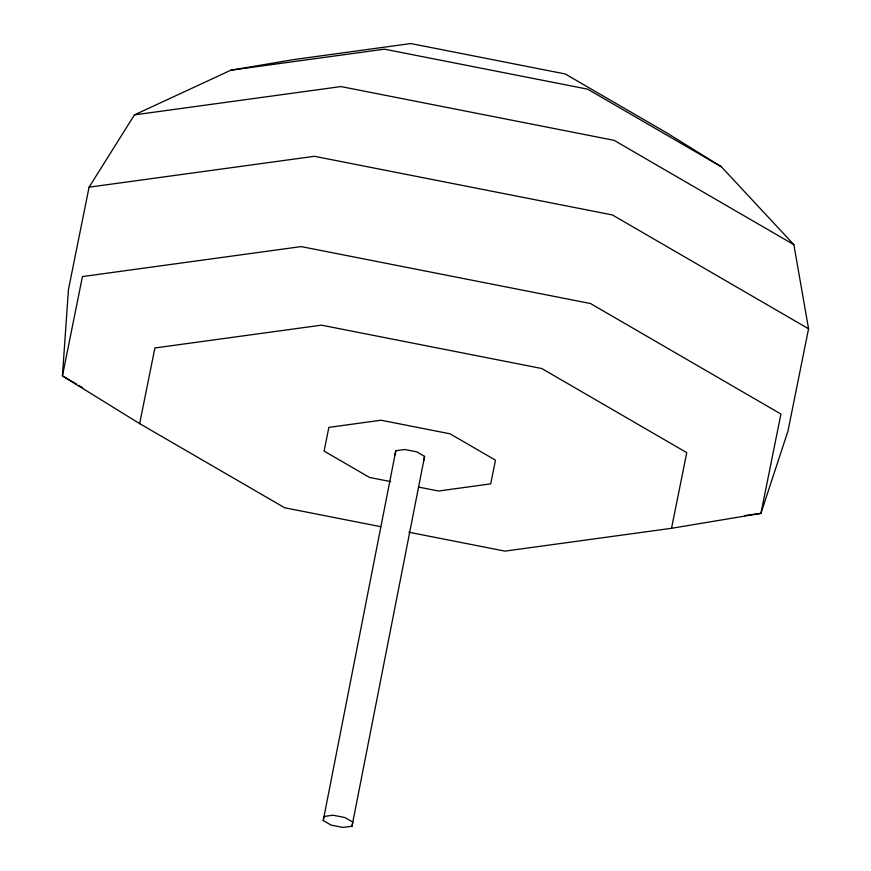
<?xml version="1.0" encoding="UTF-8"?>
<svg xmlns="http://www.w3.org/2000/svg" width="871" height="871" viewBox="0 0 871 871"><rect width="100%" height="100%" fill="white"/><g stroke="black" fill="none" stroke-linecap="round" stroke-linejoin="round"><path stroke-width="1.31" d="M323.228 820.547L395.804 450.743L404.819 449.512L416.741 451.853L424.58 456.404L352.004 826.22L343 827.45L331.078 825.109L323.228 820.547L324.056 816.454L333.06 815.223L344.981 817.564L352.831 822.126L352.004 826.22M408.837 532.214L504.962 551.125L671.519 528.305L760.916 513.378L787.95 431.112L808.571 328.781L793.851 244.653L721.373 166.764L666.827 132.925L565.192 73.948L410.774 43.55L294.028 59.555L230.837 70.213L134.45 114.874L89.082 187.178L68.461 289.51L62.429 375.913L139.654 423.622L284.665 507.771L380.79 526.694M139.654 423.622L154.896 347.975L321.453 325.155L541.762 368.509L686.762 452.659L671.519 528.305M394.977 454.836L395.804 450.743M423.752 460.498L424.58 456.404M230.837 70.213L384.449 49.168L587.642 89.158L721.373 166.764M134.45 114.874L340.942 86.567L614.077 140.329L793.851 244.653M89.082 187.178L314.387 156.301L612.411 214.952L808.571 328.781M744.814 515.588L760.916 513.378L780.928 414.041L590.494 303.533L301.181 246.591L82.44 276.564L62.429 375.913L76.539 384.1M390.741 481.619L369.511 477.439L324.088 451.08L328.868 427.378L381.041 420.225L450.046 433.812L495.468 460.171L490.7 483.862L438.527 491.015L418.613 487.096M78.891 385.461L82.407 387.508"/></g></svg>
